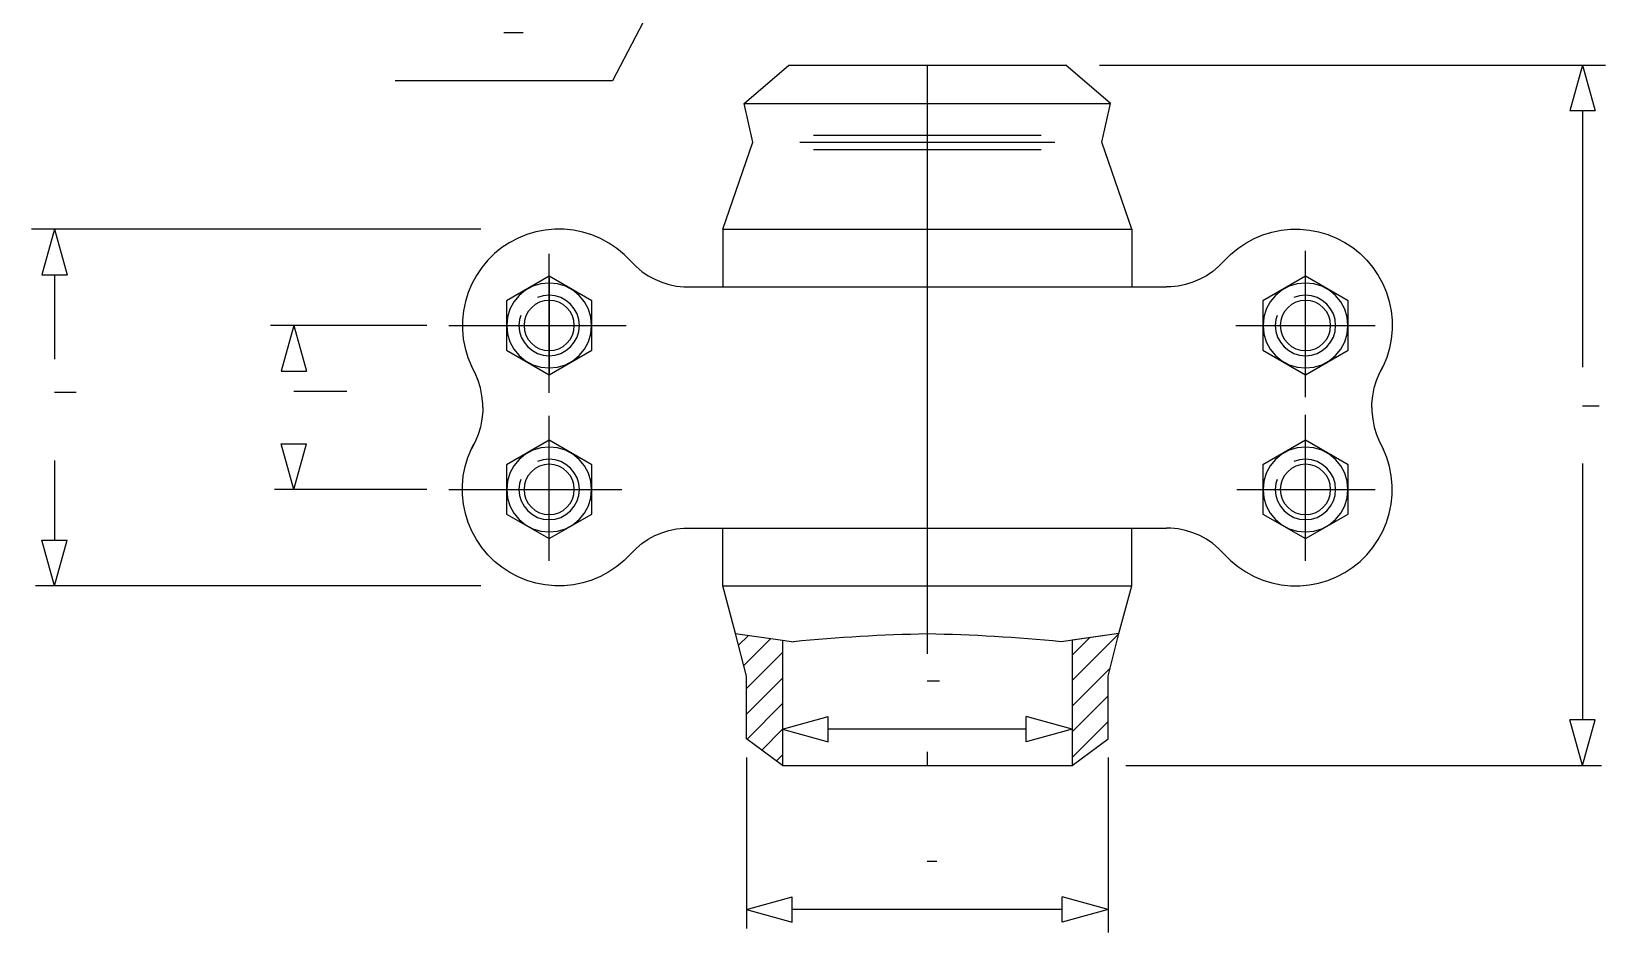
# Model space of a CAD drawing. Extents: x 144 to 1402, y 122 to 1009.
# Drawn here: x 144 to 797, y 156 to 530 of the extents above; entities that cross this region are included whole.
import ezdxf

# ---------------------------------------------------------------- set-up
doc = ezdxf.new("R2010")
doc.units = 0
doc.header["$MEASUREMENT"] = 0
for name, color, linetype in [('1', 7, 'CONTINUOUS'), ('COMPONENT', 7, 'CONTINUOUS'), ('DATAMARKERS', 5, 'CONTINUOUS'), ('DIMENISIONSLINES', 3, 'CONTINUOUS'), ('GHOSTING', 4, 'CONTINUOUS')]:
    doc.layers.add(name, color=color, linetype=linetype)

msp = doc.modelspace()

# ---------------------------------------------------------------- linework, layer by layer
at = {"layer": '1', "color": 4, "linetype": 'Continuous'}
for p, q in [((437.58, 275.31), (441.67, 279.39)), ((439.75, 266.87), (450.97, 278.09)), ((575.86, 260.64), (595.31, 280.09)), ((575.86, 271.24), (583.04, 278.42)), ((440.87, 257.38), (455.81, 272.32)), ((440.87, 246.78), (455.81, 261.71)), ((575.86, 250.03), (591.65, 265.82)), ((441.06, 236.36), (455.81, 251.1)), ((575.86, 239.42), (590.79, 254.36)), ((575.86, 228.82), (590.79, 243.75)), ((447.15, 231.84), (455.81, 240.5)), ((453.24, 227.32), (455.81, 229.89))]:
    msp.add_line(p, q, dxfattribs=at)
at = {"layer": 'COMPONENT', "color": 7, "linetype": 'Continuous'}
for p, q in [((439.88, 499.93), (458.37, 515.93)), ((458.37, 515.93), (573.3, 515.93)), ((591.78, 499.93), (573.3, 515.93)), ((439.88, 499.93), (591.78, 499.93)), ((443.52, 483.93), (439.88, 499.93)), ((588.15, 483.93), (591.78, 499.93)), ((431.07, 447.93), (443.52, 483.93)), ((463.01, 483.93), (568.66, 483.93)), ((468.65, 486.9), (563.02, 486.9)), ((600.6, 447.93), (588.15, 483.93)), ((468.65, 480.95), (563.02, 480.95)), ((346.14, 444.2), (342.66, 442.37)), ((349.77, 445.68), (346.14, 444.2)), ((353.54, 446.79), (349.77, 445.68)), ((357.39, 447.53), (353.54, 446.79)), ((361.3, 447.89), (357.39, 447.53)), ((365.23, 447.86), (361.3, 447.89)), ((369.13, 447.45), (365.23, 447.86)), ((372.98, 446.66), (369.13, 447.45)), ((376.72, 445.5), (372.98, 446.66)), ((380.34, 443.97), (376.72, 445.5)), ((383.79, 442.1), (380.34, 443.97)), ((431.07, 447.93), (600.6, 447.93)), ((431.07, 447.93), (431.07, 423.93)), ((600.6, 447.93), (600.6, 423.93)), ((647.88, 442.1), (651.33, 443.97)), ((651.33, 443.97), (654.94, 445.5)), ((654.94, 445.5), (658.69, 446.66)), ((658.69, 446.66), (662.54, 447.45)), ((662.54, 447.45), (666.44, 447.86)), ((666.44, 447.86), (670.37, 447.89)), ((670.37, 447.89), (674.28, 447.53)), ((674.28, 447.53), (678.13, 446.79)), ((678.13, 446.79), (681.89, 445.68)), ((681.89, 445.68), (685.53, 444.2)), ((685.53, 444.2), (689, 442.37)), ((336.33, 437.74), (333.54, 434.98)), ((339.39, 440.21), (336.33, 437.74)), ((342.66, 442.37), (339.39, 440.21)), ((387.04, 439.9), (383.79, 442.1)), ((390.06, 437.39), (387.04, 439.9)), ((392.82, 434.59), (390.06, 437.39)), ((638.85, 434.59), (641.61, 437.39)), ((641.61, 437.39), (644.63, 439.9)), ((644.63, 439.9), (647.88, 442.1)), ((689, 442.37), (692.28, 440.21)), ((692.28, 440.21), (695.33, 437.74)), ((695.33, 437.74), (698.13, 434.98)), ((331.03, 431.96), (328.83, 428.72)), ((333.54, 434.98), (331.03, 431.96)), ((392.82, 434.59), (395.02, 432.36)), ((395.02, 432.36), (397.44, 430.35)), ((636.65, 432.36), (634.23, 430.35)), ((638.85, 434.59), (636.65, 432.36)), ((698.13, 434.98), (700.64, 431.96)), ((700.64, 431.96), (702.84, 428.72)), ((700.64, 431.96), (702.84, 428.72)), ((326.95, 425.27), (325.43, 421.65)), ((328.83, 428.72), (326.95, 425.27)), ((359, 428.33), (341.33, 418.13)), ((355.57, 425.19), (352.26, 424.19)), ((359, 425.53), (355.57, 425.19)), ((376.67, 418.13), (359, 428.33)), ((359, 427.93), (359, 387.93)), ((362.44, 425.19), (359, 425.53)), ((365.74, 424.19), (362.44, 425.19)), ((397.44, 430.35), (400.04, 428.59)), ((400.04, 428.59), (402.79, 427.09)), ((402.79, 427.09), (405.69, 425.87)), ((405.69, 425.87), (408.69, 424.94)), ((408.69, 424.94), (411.76, 424.3)), ((622.98, 424.94), (619.9, 424.3)), ((625.98, 425.87), (622.98, 424.94)), ((628.87, 427.09), (625.98, 425.87)), ((631.63, 428.59), (628.87, 427.09)), ((634.23, 430.35), (631.63, 428.59)), ((672.67, 428.33), (655, 418.13)), ((669.23, 425.19), (665.93, 424.19)), ((672.67, 425.53), (669.23, 425.19)), ((690.33, 418.13), (672.67, 428.33)), ((676.1, 425.19), (672.67, 425.53)), ((679.4, 424.19), (676.1, 425.19)), ((702.84, 428.72), (704.71, 425.27)), ((702.84, 428.72), (704.71, 425.27)), ((704.71, 425.27), (706.24, 421.65)), ((704.71, 425.27), (706.24, 421.65)), ((324.26, 417.9), (323.47, 414.06)), ((325.43, 421.65), (324.26, 417.9)), ((341.33, 418.13), (341.33, 397.73)), ((346.55, 420.37), (344.36, 417.71)), ((349.22, 422.56), (346.55, 420.37)), ((352.26, 424.19), (349.22, 422.56)), ((356.56, 420.2), (354.21, 419.49)), ((356.97, 418.15), (355.01, 417.56)), ((359, 420.44), (356.56, 420.2)), ((359, 418.36), (356.97, 418.15)), ((361.44, 420.2), (359, 420.44)), ((361.04, 418.15), (359, 418.36)), ((362.99, 417.56), (361.04, 418.15)), ((363.79, 419.49), (361.44, 420.2)), ((365.95, 418.33), (363.79, 419.49)), ((368.78, 422.56), (365.74, 424.19)), ((367.85, 416.78), (365.95, 418.33)), ((371.45, 420.37), (368.78, 422.56)), ((373.64, 417.71), (371.45, 420.37)), ((376.67, 397.73), (376.67, 418.13)), ((411.76, 424.3), (414.89, 423.98)), ((414.89, 423.98), (416.67, 423.93)), ((416.67, 423.93), (615, 423.93)), ((616.78, 423.98), (615, 423.93)), ((619.9, 424.3), (616.78, 423.98)), ((655, 418.13), (655, 397.73)), ((660.22, 420.37), (658.03, 417.71)), ((662.89, 422.56), (660.22, 420.37)), ((665.93, 424.19), (662.89, 422.56)), ((670.22, 420.2), (667.88, 419.49)), ((670.63, 418.15), (668.68, 417.56)), ((672.67, 420.44), (670.22, 420.2)), ((672.67, 418.36), (670.63, 418.15)), ((675.11, 420.2), (672.67, 420.44)), ((674.7, 418.15), (672.67, 418.36)), ((676.66, 417.56), (674.7, 418.15)), ((677.46, 419.49), (675.11, 420.2)), ((679.62, 418.33), (677.46, 419.49)), ((682.45, 422.56), (679.4, 424.19)), ((681.52, 416.78), (679.62, 418.33)), ((685.11, 420.37), (682.45, 422.56)), ((687.3, 417.71), (685.11, 420.37)), ((690.33, 397.73), (690.33, 418.13)), ((706.24, 421.65), (707.4, 417.9)), ((706.24, 421.65), (707.4, 417.9)), ((707.4, 417.9), (708.19, 414.06)), ((707.4, 417.9), (708.19, 414.06)), ((707.4, 417.9), (708.19, 414.06)), ((323.47, 414.06), (323.06, 410.15)), ((341.74, 411.36), (341.4, 407.93)), ((342.74, 414.66), (341.74, 411.36)), ((344.36, 417.71), (342.74, 414.66)), ((347.25, 412.11), (346.73, 410.37)), ((349.37, 411.92), (348.77, 409.96)), ((350.33, 413.72), (349.37, 411.92)), ((351.63, 415.3), (350.33, 413.72)), ((353.21, 416.6), (351.63, 415.3)), ((355.01, 417.56), (353.21, 416.6)), ((364.8, 416.6), (362.99, 417.56)), ((366.38, 415.3), (364.8, 416.6)), ((367.67, 413.72), (366.38, 415.3)), ((368.64, 411.92), (367.67, 413.72)), ((369.41, 414.88), (367.85, 416.78)), ((369.23, 409.96), (368.64, 411.92)), ((370.56, 412.72), (369.41, 414.88)), ((371.28, 410.37), (370.56, 412.72)), ((375.26, 414.66), (373.64, 417.71)), ((376.27, 411.36), (375.26, 414.66)), ((376.6, 407.93), (376.27, 411.36)), ((655.4, 411.36), (655.06, 407.93)), ((656.4, 414.66), (655.4, 411.36)), ((658.03, 417.71), (656.4, 414.66)), ((660.92, 412.11), (660.39, 410.37)), ((663.03, 411.92), (662.44, 409.96)), ((663.99, 413.72), (663.03, 411.92)), ((665.29, 415.3), (663.99, 413.72)), ((666.87, 416.6), (665.29, 415.3)), ((668.68, 417.56), (666.87, 416.6)), ((678.46, 416.6), (676.66, 417.56)), ((680.04, 415.3), (678.46, 416.6)), ((681.34, 413.72), (680.04, 415.3)), ((682.3, 411.92), (681.34, 413.72)), ((683.07, 414.88), (681.52, 416.78)), ((682.9, 409.96), (682.3, 411.92)), ((684.23, 412.72), (683.07, 414.88)), ((684.94, 410.37), (684.23, 412.72)), ((688.93, 414.66), (687.3, 417.71)), ((689.93, 411.36), (688.93, 414.66)), ((690.27, 407.93), (689.93, 411.36)), ((708.19, 414.06), (708.6, 410.15)), ((708.19, 414.06), (708.6, 410.15)), ((708.19, 414.06), (708.6, 410.15)), ((323.06, 410.15), (323.04, 406.23)), ((323.04, 406.23), (323.4, 402.32)), ((341.4, 407.93), (341.74, 404.49)), ((346.73, 410.37), (346.48, 407.93)), ((346.48, 407.93), (346.73, 405.48)), ((346.73, 405.48), (347.44, 403.14)), ((348.77, 409.96), (348.57, 407.93)), ((348.57, 407.93), (348.77, 405.89)), ((348.77, 405.89), (349.37, 403.93)), ((368.64, 403.93), (369.23, 405.89)), ((369.43, 407.93), (369.23, 409.96)), ((369.23, 405.89), (369.43, 407.93)), ((370.56, 403.14), (371.28, 405.48)), ((371.52, 407.93), (371.28, 410.37)), ((371.28, 405.48), (371.52, 407.93)), ((376.27, 404.49), (376.6, 407.93)), ((655.06, 407.93), (655.4, 404.49)), ((660.39, 410.37), (660.15, 407.93)), ((660.15, 407.93), (660.39, 405.48)), ((660.39, 405.48), (661.1, 403.14)), ((662.44, 409.96), (662.24, 407.93)), ((662.24, 407.93), (662.44, 405.89)), ((662.44, 405.89), (663.03, 403.93)), ((682.3, 403.93), (682.9, 405.89)), ((683.1, 407.93), (682.9, 409.96)), ((682.9, 405.89), (683.1, 407.93)), ((684.23, 403.14), (684.94, 405.48)), ((685.18, 407.93), (684.94, 410.37)), ((684.94, 405.48), (685.18, 407.93)), ((689.93, 404.49), (690.27, 407.93)), ((708.63, 406.23), (708.27, 402.32)), ((708.63, 406.23), (708.27, 402.32)), ((708.63, 406.23), (708.27, 402.32)), ((708.6, 410.15), (708.63, 406.23)), ((708.6, 410.15), (708.63, 406.23)), ((708.6, 410.15), (708.63, 406.23)), ((323.4, 402.32), (324.14, 398.46)), ((324.14, 398.46), (325.25, 394.7)), ((341.74, 404.49), (342.74, 401.19)), ((342.74, 401.19), (344.36, 398.15)), ((347.44, 403.14), (348.59, 400.97)), ((348.59, 400.97), (350.15, 399.08)), ((349.37, 403.93), (350.33, 402.13)), ((350.15, 399.08), (352.05, 397.52)), ((350.33, 402.13), (351.63, 400.55)), ((351.63, 400.55), (353.21, 399.25)), ((353.21, 399.25), (355.01, 398.29)), ((355.01, 398.29), (356.97, 397.7)), ((361.04, 397.7), (362.99, 398.29)), ((362.99, 398.29), (364.8, 399.25)), ((364.8, 399.25), (366.38, 400.55)), ((365.95, 397.52), (367.85, 399.08)), ((366.38, 400.55), (367.67, 402.13)), ((367.67, 402.13), (368.64, 403.93)), ((367.85, 399.08), (369.41, 400.97)), ((369.41, 400.97), (370.56, 403.14)), ((373.64, 398.15), (375.26, 401.19)), ((375.26, 401.19), (376.27, 404.49)), ((655.4, 404.49), (656.4, 401.19)), ((656.4, 401.19), (658.03, 398.15)), ((661.1, 403.14), (662.26, 400.97)), ((662.26, 400.97), (663.82, 399.08)), ((663.03, 403.93), (663.99, 402.13)), ((663.82, 399.08), (665.71, 397.52)), ((663.99, 402.13), (665.29, 400.55)), ((665.29, 400.55), (666.87, 399.25)), ((666.87, 399.25), (668.68, 398.29)), ((668.68, 398.29), (670.63, 397.7)), ((674.7, 397.7), (676.66, 398.29)), ((676.66, 398.29), (678.46, 399.25)), ((678.46, 399.25), (680.04, 400.55)), ((679.62, 397.52), (681.52, 399.08)), ((680.04, 400.55), (681.34, 402.13)), ((681.34, 402.13), (682.3, 403.93)), ((681.52, 399.08), (683.07, 400.97)), ((683.07, 400.97), (684.23, 403.14)), ((687.3, 398.15), (688.93, 401.19)), ((688.93, 401.19), (689.93, 404.49)), ((707.53, 398.46), (706.42, 394.7)), ((708.27, 402.32), (707.53, 398.46)), ((325.25, 394.7), (326.73, 391.06)), ((341.33, 397.73), (359, 387.53)), ((344.36, 398.15), (346.55, 395.48)), ((346.55, 395.48), (349.22, 393.29)), ((349.22, 393.29), (352.26, 391.66)), ((352.05, 397.52), (354.21, 396.36)), ((354.21, 396.36), (356.56, 395.65)), ((356.56, 395.65), (359, 395.41)), ((356.97, 397.7), (359, 397.5)), ((359, 387.53), (376.67, 397.73)), ((359, 397.5), (361.04, 397.7)), ((359, 395.41), (361.44, 395.65)), ((361.44, 395.65), (363.79, 396.36)), ((363.79, 396.36), (365.95, 397.52)), ((365.74, 391.66), (368.78, 393.29)), ((368.78, 393.29), (371.45, 395.48)), ((371.45, 395.48), (373.64, 398.15)), ((655, 397.73), (672.67, 387.53)), ((658.03, 398.15), (660.22, 395.48)), ((660.22, 395.48), (662.89, 393.29)), ((662.89, 393.29), (665.93, 391.66)), ((665.71, 397.52), (667.88, 396.36)), ((667.88, 396.36), (670.22, 395.65)), ((670.22, 395.65), (672.67, 395.41)), ((670.63, 397.7), (672.67, 397.5)), ((672.67, 387.53), (690.33, 397.73)), ((672.67, 397.5), (674.7, 397.7)), ((672.67, 395.41), (675.11, 395.65)), ((675.11, 395.65), (677.46, 396.36)), ((677.46, 396.36), (679.62, 397.52)), ((679.4, 391.66), (682.45, 393.29)), ((682.45, 393.29), (685.11, 395.48)), ((685.11, 395.48), (687.3, 398.15)), ((706.42, 394.7), (704.94, 391.06)), ((326.73, 391.06), (327.78, 389.06)), ((328.27, 388.18), (326.73, 391.06)), ((329.52, 385.16), (328.27, 388.18)), ((330.47, 382.03), (329.52, 385.16)), ((352.26, 391.66), (355.57, 390.66)), ((355.57, 390.66), (359, 390.32)), ((359, 390.32), (362.44, 390.66)), ((362.44, 390.66), (365.74, 391.66)), ((665.93, 391.66), (669.23, 390.66)), ((669.23, 390.66), (672.67, 390.32)), ((672.67, 390.32), (676.1, 390.66)), ((676.1, 390.66), (679.4, 391.66)), ((701.19, 382.03), (702.14, 385.16)), ((702.14, 385.16), (703.4, 388.18)), ((703.4, 388.18), (704.94, 391.06)), ((704.94, 391.06), (703.88, 389.06)), ((331.11, 378.82), (330.47, 382.03)), ((331.43, 375.57), (331.11, 378.82)), ((700.23, 375.57), (700.56, 378.82)), ((700.56, 378.82), (701.19, 382.03)), ((331.43, 372.28), (331.11, 369.03)), ((331.43, 373.93), (331.43, 375.57)), ((331.43, 373.93), (331.43, 372.28)), ((700.23, 373.93), (700.23, 375.57)), ((700.23, 373.93), (700.23, 372.28)), ((700.23, 372.28), (700.56, 369.03)), ((330.47, 365.82), (329.52, 362.69)), ((331.11, 369.03), (330.47, 365.82)), ((700.56, 369.03), (701.19, 365.82)), ((701.19, 365.82), (702.14, 362.69)), ((701.19, 365.82), (702.14, 362.69)), ((328.27, 359.67), (326.73, 356.79)), ((329.52, 362.69), (328.27, 359.67)), ((359, 360.33), (341.33, 350.13)), ((376.67, 350.13), (359, 360.33)), ((672.67, 360.33), (655, 350.13)), ((690.33, 350.13), (672.67, 360.33)), ((702.14, 362.69), (703.4, 359.67)), ((702.14, 362.69), (703.4, 359.67)), ((703.4, 359.67), (704.94, 356.79)), ((703.4, 359.67), (704.94, 356.79)), ((324.14, 349.39), (325.25, 353.15)), ((325.25, 353.15), (326.73, 356.79)), ((326.73, 356.79), (327.78, 358.79)), ((349.22, 354.56), (346.55, 352.37)), ((352.26, 356.19), (349.22, 354.56)), ((355.57, 357.19), (352.26, 356.19)), ((359, 357.53), (355.57, 357.19)), ((362.44, 357.19), (359, 357.53)), ((365.74, 356.19), (362.44, 357.19)), ((368.78, 354.56), (365.74, 356.19)), ((371.45, 352.37), (368.78, 354.56)), ((662.89, 354.56), (660.22, 352.37)), ((665.93, 356.19), (662.89, 354.56)), ((669.23, 357.19), (665.93, 356.19)), ((672.67, 357.53), (669.23, 357.19)), ((676.1, 357.19), (672.67, 357.53)), ((679.4, 356.19), (676.1, 357.19)), ((682.45, 354.56), (679.4, 356.19)), ((685.11, 352.37), (682.45, 354.56)), ((704.94, 356.79), (703.88, 358.79)), ((704.94, 356.79), (703.88, 358.79)), ((706.42, 353.15), (704.94, 356.79)), ((706.42, 353.15), (704.94, 356.79)), ((707.53, 349.39), (706.42, 353.15)), ((707.53, 349.39), (706.42, 353.15)), ((323.4, 345.53), (324.14, 349.39)), ((341.33, 350.13), (341.33, 329.73)), ((342.74, 346.66), (341.74, 343.36)), ((344.36, 349.71), (342.74, 346.66)), ((346.55, 352.37), (344.36, 349.71)), ((351.63, 347.3), (350.33, 345.72)), ((353.21, 348.6), (351.63, 347.3)), ((355.01, 349.56), (353.21, 348.6)), ((356.56, 352.2), (354.21, 351.49)), ((356.97, 350.15), (355.01, 349.56)), ((359, 352.44), (356.56, 352.2)), ((359, 350.36), (356.97, 350.15)), ((361.44, 352.2), (359, 352.44)), ((361.04, 350.15), (359, 350.36)), ((362.99, 349.56), (361.04, 350.15)), ((363.79, 351.49), (361.44, 352.2)), ((364.8, 348.6), (362.99, 349.56)), ((365.95, 350.33), (363.79, 351.49)), ((366.38, 347.3), (364.8, 348.6)), ((367.85, 348.78), (365.95, 350.33)), ((367.67, 345.72), (366.38, 347.3)), ((369.41, 346.88), (367.85, 348.78)), ((370.56, 344.72), (369.41, 346.88)), ((373.64, 349.71), (371.45, 352.37)), ((375.26, 346.66), (373.64, 349.71)), ((376.27, 343.36), (375.26, 346.66)), ((376.67, 329.73), (376.67, 350.13)), ((655, 350.13), (655, 329.73)), ((656.4, 346.66), (655.4, 343.36)), ((658.03, 349.71), (656.4, 346.66)), ((660.22, 352.37), (658.03, 349.71)), ((665.29, 347.3), (663.99, 345.72)), ((666.87, 348.6), (665.29, 347.3)), ((668.68, 349.56), (666.87, 348.6)), ((670.22, 352.2), (667.88, 351.49)), ((670.63, 350.15), (668.68, 349.56)), ((672.67, 352.44), (670.22, 352.2)), ((672.67, 350.36), (670.63, 350.15)), ((675.11, 352.2), (672.67, 352.44)), ((674.7, 350.15), (672.67, 350.36)), ((676.66, 349.56), (674.7, 350.15)), ((677.46, 351.49), (675.11, 352.2)), ((678.46, 348.6), (676.66, 349.56)), ((679.62, 350.33), (677.46, 351.49)), ((680.04, 347.3), (678.46, 348.6)), ((681.52, 348.78), (679.62, 350.33)), ((681.34, 345.72), (680.04, 347.3)), ((683.07, 346.88), (681.52, 348.78)), ((684.23, 344.72), (683.07, 346.88)), ((687.3, 349.71), (685.11, 352.37)), ((688.93, 346.66), (687.3, 349.71)), ((689.93, 343.36), (688.93, 346.66)), ((690.33, 329.73), (690.33, 350.13)), ((708.27, 345.53), (707.53, 349.39)), ((323.04, 341.63), (323.4, 345.53)), ((323.06, 337.7), (323.04, 341.63)), ((341.74, 343.36), (341.4, 339.93)), ((341.4, 339.93), (341.74, 336.49)), ((346.73, 342.37), (346.48, 339.93)), ((346.48, 339.93), (346.73, 337.48)), ((347.25, 344.11), (346.73, 342.37)), ((348.77, 341.96), (348.57, 339.93)), ((348.57, 339.93), (348.77, 337.89)), ((349.37, 343.92), (348.77, 341.96)), ((350.33, 345.72), (349.37, 343.92)), ((368.64, 343.92), (367.67, 345.72)), ((369.23, 341.96), (368.64, 343.92)), ((369.43, 339.93), (369.23, 341.96)), ((369.23, 337.89), (369.43, 339.93)), ((371.28, 342.37), (370.56, 344.72)), ((371.52, 339.93), (371.28, 342.37)), ((371.28, 337.48), (371.52, 339.93)), ((376.6, 339.93), (376.27, 343.36)), ((376.27, 336.49), (376.6, 339.93)), ((655.4, 343.36), (655.06, 339.93)), ((655.06, 339.93), (655.4, 336.49)), ((660.39, 342.37), (660.15, 339.93)), ((660.15, 339.93), (660.39, 337.48)), ((660.92, 344.11), (660.39, 342.37)), ((662.44, 341.96), (662.24, 339.93)), ((662.24, 339.93), (662.44, 337.89)), ((663.03, 343.92), (662.44, 341.96)), ((663.99, 345.72), (663.03, 343.92)), ((682.3, 343.92), (681.34, 345.72)), ((682.9, 341.96), (682.3, 343.92)), ((683.1, 339.93), (682.9, 341.96)), ((682.9, 337.89), (683.1, 339.93)), ((684.94, 342.37), (684.23, 344.72)), ((685.18, 339.93), (684.94, 342.37)), ((684.94, 337.48), (685.18, 339.93)), ((690.27, 339.93), (689.93, 343.36)), ((689.93, 336.49), (690.27, 339.93)), ((708.63, 341.63), (708.27, 345.53)), ((708.6, 337.7), (708.63, 341.63)), ((323.47, 333.8), (323.06, 337.7)), ((324.26, 329.95), (323.47, 333.8)), ((341.74, 336.49), (342.74, 333.19)), ((342.74, 333.19), (344.36, 330.15)), ((346.73, 337.48), (347.44, 335.14)), ((347.44, 335.14), (348.59, 332.97)), ((348.59, 332.97), (350.15, 331.08)), ((348.77, 337.89), (349.37, 335.93)), ((349.37, 335.93), (350.33, 334.13)), ((350.33, 334.13), (351.63, 332.55)), ((366.38, 332.55), (367.67, 334.13)), ((367.67, 334.13), (368.64, 335.93)), ((367.85, 331.08), (369.41, 332.97)), ((368.64, 335.93), (369.23, 337.89)), ((369.41, 332.97), (370.56, 335.14)), ((370.56, 335.14), (371.28, 337.48)), ((373.64, 330.15), (375.26, 333.19)), ((375.26, 333.19), (376.27, 336.49)), ((655.4, 336.49), (656.4, 333.19)), ((656.4, 333.19), (658.03, 330.15)), ((660.39, 337.48), (661.1, 335.14)), ((661.1, 335.14), (662.26, 332.97)), ((662.26, 332.97), (663.82, 331.08)), ((662.44, 337.89), (663.03, 335.93)), ((663.03, 335.93), (663.99, 334.13)), ((663.99, 334.13), (665.29, 332.55)), ((680.04, 332.55), (681.34, 334.13)), ((681.34, 334.13), (682.3, 335.93)), ((681.52, 331.08), (683.07, 332.97)), ((682.3, 335.93), (682.9, 337.89)), ((683.07, 332.97), (684.23, 335.14)), ((684.23, 335.14), (684.94, 337.48)), ((687.3, 330.15), (688.93, 333.19)), ((688.93, 333.19), (689.93, 336.49)), ((707.4, 329.95), (708.19, 333.8)), ((708.19, 333.8), (708.6, 337.7)), ((325.43, 326.2), (324.26, 329.95)), ((341.33, 329.73), (359, 319.53)), ((344.36, 330.15), (346.55, 327.48)), ((346.55, 327.48), (349.22, 325.29)), ((350.15, 331.08), (352.05, 329.52)), ((351.63, 332.55), (353.21, 331.25)), ((352.05, 329.52), (354.21, 328.36)), ((353.21, 331.25), (355.01, 330.29)), ((354.21, 328.36), (356.56, 327.65)), ((355.01, 330.29), (356.97, 329.7)), ((356.56, 327.65), (359, 327.41)), ((356.97, 329.7), (359, 329.5)), ((359, 319.53), (376.67, 329.73)), ((359, 329.5), (361.04, 329.7)), ((359, 327.41), (361.44, 327.65)), ((361.04, 329.7), (362.99, 330.29)), ((361.44, 327.65), (363.79, 328.36)), ((362.99, 330.29), (364.8, 331.25)), ((363.79, 328.36), (365.95, 329.52)), ((364.8, 331.25), (366.38, 332.55)), ((365.95, 329.52), (367.85, 331.08)), ((368.78, 325.29), (371.45, 327.48)), ((371.45, 327.48), (373.64, 330.15)), ((655, 329.73), (672.67, 319.53)), ((658.03, 330.15), (660.22, 327.48)), ((660.22, 327.48), (662.89, 325.29)), ((663.82, 331.08), (665.71, 329.52)), ((665.29, 332.55), (666.87, 331.25)), ((665.71, 329.52), (667.88, 328.36)), ((666.87, 331.25), (668.68, 330.29)), ((667.88, 328.36), (670.22, 327.65)), ((668.68, 330.29), (670.63, 329.7)), ((670.22, 327.65), (672.67, 327.41)), ((670.63, 329.7), (672.67, 329.5)), ((672.67, 319.53), (690.33, 329.73)), ((672.67, 329.5), (674.7, 329.7)), ((672.67, 327.41), (675.11, 327.65)), ((674.7, 329.7), (676.66, 330.29)), ((675.11, 327.65), (677.46, 328.36)), ((676.66, 330.29), (678.46, 331.25)), ((677.46, 328.36), (679.62, 329.52)), ((678.46, 331.25), (680.04, 332.55)), ((679.62, 329.52), (681.52, 331.08)), ((682.45, 325.29), (685.11, 327.48)), ((685.11, 327.48), (687.3, 330.15)), ((706.24, 326.2), (707.4, 329.95)), ((326.95, 322.59), (325.43, 326.2)), ((328.83, 319.14), (326.95, 322.59)), ((349.22, 325.29), (352.26, 323.66)), ((352.26, 323.66), (355.57, 322.66)), ((355.57, 322.66), (359, 322.32)), ((359, 322.32), (362.44, 322.66)), ((362.44, 322.66), (365.74, 323.66)), ((365.74, 323.66), (368.78, 325.29)), ((400.04, 319.26), (402.79, 320.76)), ((402.79, 320.76), (405.69, 321.98)), ((405.69, 321.98), (408.69, 322.92)), ((408.69, 322.92), (411.76, 323.55)), ((411.76, 323.55), (414.89, 323.88)), ((414.89, 323.88), (416.67, 323.93)), ((416.67, 323.93), (615, 323.93)), ((431.07, 299.93), (431.07, 323.93)), ((600.6, 299.93), (600.6, 323.93)), ((616.78, 323.88), (615, 323.93)), ((619.9, 323.55), (616.78, 323.88)), ((622.98, 322.92), (619.9, 323.55)), ((625.98, 321.98), (622.98, 322.92)), ((628.87, 320.76), (625.98, 321.98)), ((631.63, 319.26), (628.87, 320.76)), ((662.89, 325.29), (665.93, 323.66)), ((665.93, 323.66), (669.23, 322.66)), ((669.23, 322.66), (672.67, 322.32)), ((672.67, 322.32), (676.1, 322.66)), ((676.1, 322.66), (679.4, 323.66)), ((679.4, 323.66), (682.45, 325.29)), ((702.84, 319.14), (704.71, 322.59)), ((704.71, 322.59), (706.24, 326.2)), ((331.03, 315.89), (328.83, 319.14)), ((333.54, 312.87), (331.03, 315.89)), ((392.82, 313.26), (395.02, 315.49)), ((395.02, 315.49), (397.44, 317.5)), ((397.44, 317.5), (400.04, 319.26)), ((634.23, 317.5), (631.63, 319.26)), ((636.65, 315.49), (634.23, 317.5)), ((638.85, 313.26), (636.65, 315.49)), ((698.13, 312.87), (700.64, 315.89)), ((700.64, 315.89), (702.84, 319.14)), ((336.33, 310.11), (333.54, 312.87)), ((339.39, 307.64), (336.33, 310.11)), ((342.66, 305.48), (339.39, 307.64)), ((387.04, 307.96), (383.79, 305.75)), ((390.06, 310.47), (387.04, 307.96)), ((392.82, 313.26), (390.06, 310.47)), ((638.85, 313.26), (641.61, 310.47)), ((641.61, 310.47), (644.63, 307.96)), ((644.63, 307.96), (647.88, 305.75)), ((689, 305.48), (692.28, 307.64)), ((692.28, 307.64), (695.33, 310.11)), ((695.33, 310.11), (698.13, 312.87)), ((346.14, 303.65), (342.66, 305.48)), ((349.77, 302.18), (346.14, 303.65)), ((353.54, 301.06), (349.77, 302.18)), ((357.39, 300.32), (353.54, 301.06)), ((361.3, 299.96), (357.39, 300.32)), ((369.13, 300.4), (365.23, 299.99)), ((372.98, 301.19), (369.13, 300.4)), ((376.72, 302.35), (372.98, 301.19)), ((380.34, 303.88), (376.72, 302.35)), ((383.79, 305.75), (380.34, 303.88)), ((647.88, 305.75), (651.33, 303.88)), ((651.33, 303.88), (654.94, 302.35)), ((654.94, 302.35), (658.69, 301.19)), ((658.69, 301.19), (662.54, 300.4)), ((662.54, 300.4), (666.44, 299.99)), ((670.37, 299.96), (674.28, 300.32)), ((674.28, 300.32), (678.13, 301.06)), ((678.13, 301.06), (681.89, 302.18)), ((681.89, 302.18), (685.53, 303.65)), ((685.53, 303.65), (689, 305.48)), ((365.23, 299.99), (361.3, 299.96)), ((431.07, 299.93), (600.6, 299.93)), ((436.34, 280.14), (431.07, 299.93)), ((595.33, 280.14), (600.6, 299.93)), ((666.44, 299.99), (670.37, 299.96)), ((440.87, 262.49), (436.34, 280.14)), ((436.34, 280.14), (455.81, 277.41)), ((455.81, 277.41), (460.34, 276.78)), ((455.81, 277.41), (455.81, 225.41)), ((595.33, 280.14), (571.33, 276.78)), ((595.33, 280.14), (575.86, 277.41)), ((575.86, 277.32), (575.97, 277.43)), ((575.86, 277.41), (575.86, 225.41)), ((575.86, 277.41), (575.86, 225.41)), ((590.79, 262.49), (595.33, 280.14)), ((440.87, 236.49), (440.87, 262.49)), ((590.79, 236.49), (590.79, 262.49)), ((455.81, 225.41), (440.87, 236.49)), ((575.86, 225.41), (590.79, 236.49)), ((455.81, 225.41), (575.86, 225.41))]:
    msp.add_line(p, q, dxfattribs=at)
for centre, radius, start, end in [((530.23, -446.82), 726.97, 91.14129, 95.51703), ((515.83, 276), 4, 88.85871, 91.14129), ((501.43, -446.82), 726.97, 84.48297, 88.85871)]:
    msp.add_arc(centre, radius, start, end, dxfattribs=at)
at = {"layer": 'DATAMARKERS', "color": 5, "linetype": 'Continuous'}
for p, q in [((340.2, 529.45), (348.2, 529.45)), ((153.9, 380.24), (162.9, 380.24)), ((253.05, 380.73), (275.05, 380.73)), ((787.51, 374.55), (794.51, 374.55)), ((515.83, 260.5), (520.83, 260.5)), ((515.83, 185.77), (519.83, 185.77))]:
    msp.add_line(p, q, dxfattribs=at)
at = {"layer": 'DIMENISIONSLINES', "color": 3, "linetype": 'Continuous'}
for p, q in [((401.22, 539.77), (385.27, 509.45)), ((587.21, 515.93), (797.11, 515.93)), ((787.51, 515.93), (782.26, 496.96)), ((787.51, 515.93), (792.75, 496.96)), ((385.27, 509.45), (295.14, 509.45)), ((792.75, 496.96), (782.26, 496.96)), ((787.51, 496.96), (787.51, 390.67)), ((330.61, 447.93), (144.3, 447.93)), ((153.9, 447.93), (148.65, 428.96)), ((153.9, 447.93), (159.14, 428.96)), ((148.65, 428.96), (159.14, 428.96)), ((153.9, 428.96), (153.9, 393.93)), ((308.25, 407.93), (243.45, 407.93)), ((253.05, 407.93), (247.81, 388.96)), ((253.05, 407.93), (258.3, 388.96)), ((247.81, 388.96), (258.3, 388.96)), ((253.05, 339.93), (247.81, 358.9)), ((247.81, 358.9), (258.3, 358.9)), ((253.05, 339.93), (258.3, 358.9)), ((153.9, 351.93), (153.9, 318.9)), ((787.51, 350.67), (787.51, 244.38)), ((308.25, 339.93), (245.05, 339.93)), ((153.9, 299.93), (148.65, 318.9)), ((148.65, 318.9), (159.14, 318.9)), ((153.9, 299.93), (159.14, 318.9)), ((330.61, 299.93), (145.9, 299.93)), ((455.81, 240.5), (474.78, 245.75)), ((474.78, 235.26), (474.78, 245.75)), ((556.89, 235.26), (556.89, 245.75)), ((575.86, 240.5), (556.89, 245.75)), ((792.75, 244.38), (782.26, 244.38)), ((787.51, 225.41), (782.26, 244.38)), ((787.51, 225.41), (792.75, 244.38)), ((455.81, 240.5), (474.78, 235.26)), ((556.89, 240.5), (474.78, 240.5)), ((575.86, 240.5), (556.89, 235.26)), ((440.87, 228.81), (440.87, 157.77)), ((590.79, 228.81), (590.79, 156.17)), ((598.16, 225.41), (795.51, 225.41)), ((440.87, 165.77), (459.84, 171.01)), ((459.84, 160.52), (459.84, 171.01)), ((571.82, 160.52), (571.82, 171.01)), ((590.79, 165.77), (571.82, 171.01)), ((440.87, 165.77), (459.84, 160.52)), ((571.82, 165.77), (459.84, 165.77)), ((590.79, 165.77), (571.82, 160.52))]:
    msp.add_line(p, q, dxfattribs=at)
at = {"layer": 'GHOSTING', "color": 4, "linetype": 'Continuous'}
for p, q in [((515.83, 515.93), (515.83, 271.79)), ((359, 380), (359, 437.62)), ((672.67, 378.26), (672.67, 438.92)), ((317.39, 407.93), (390.99, 407.93)), ((643.8, 407.93), (701.55, 407.93)), ((359, 310.26), (359, 370.5)), ((672.67, 310.26), (672.67, 370.91)), ((317.39, 339.93), (389.1, 339.93)), ((644.16, 339.93), (701.55, 339.93)), ((515.83, 231.06), (515.83, 225.41))]:
    msp.add_line(p, q, dxfattribs=at)

doc.saveas('drawing.dxf')
